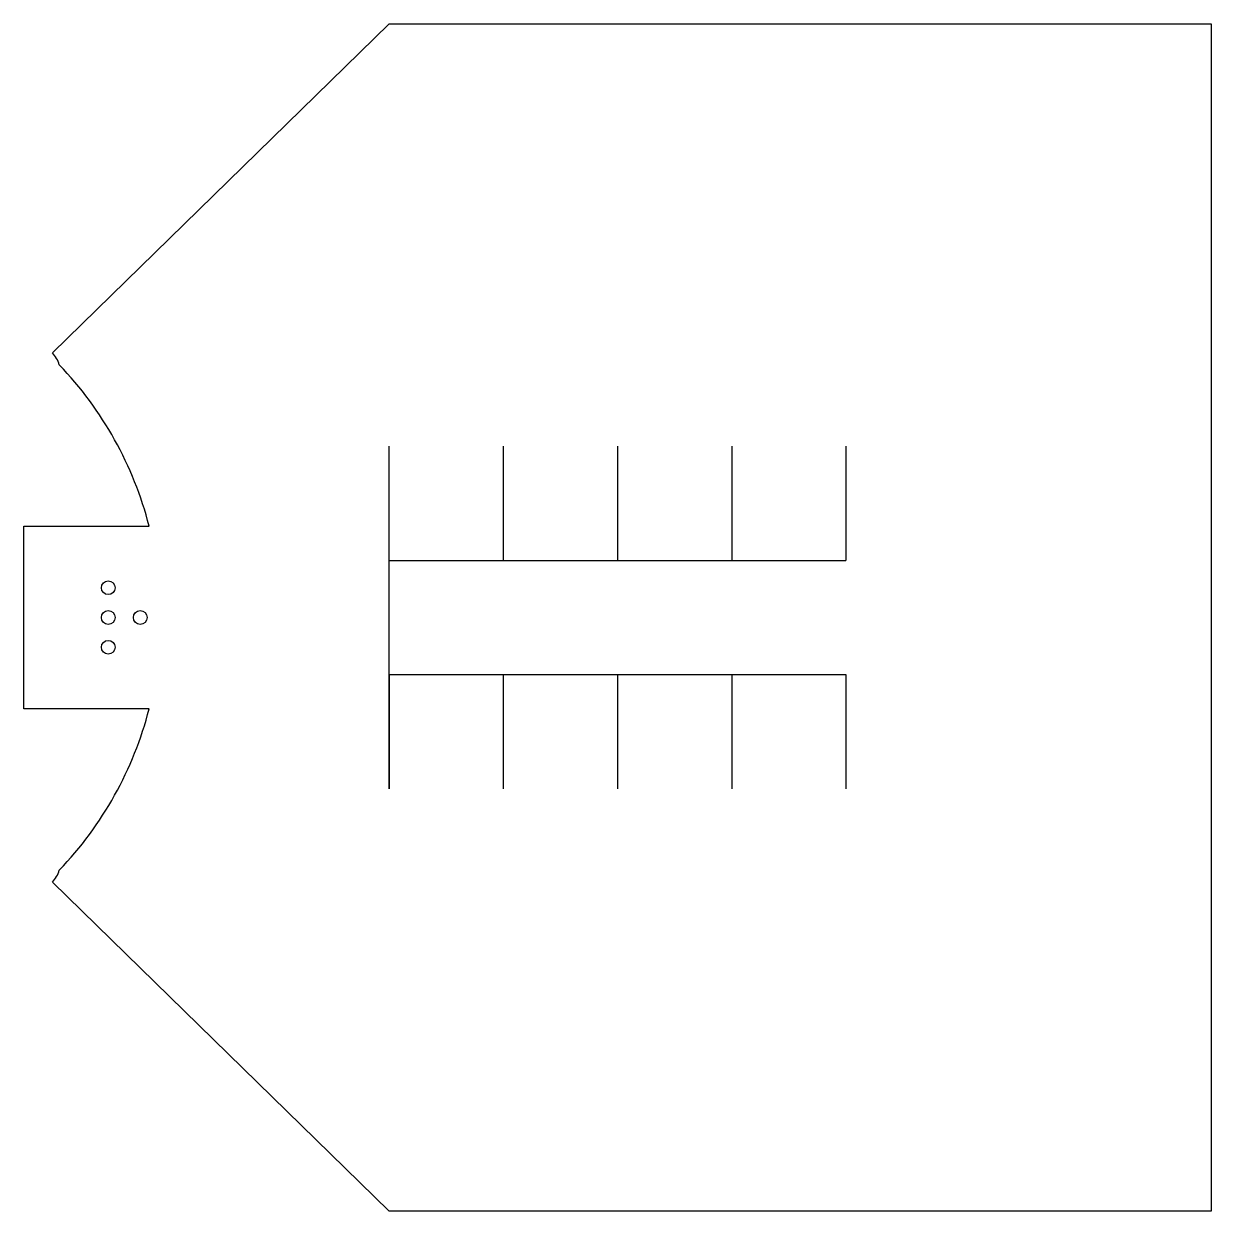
# Model space of a CAD drawing. Extents: x 50 to 310, y -130 to 130.
import ezdxf

# ---------------------------------------------------------------- set-up
doc = ezdxf.new("R2010")
doc.units = 0
doc.layers.get('0').update_dxf_attribs({"linetype": 'continuous'})

# ---------------------------------------------------------------- blocks, each defined once
blk = doc.blocks.new('SKETCH')
at = {"color": 7}
for p, q in [((130, 12.5), (130, 37.5)), ((230, 37.5), (230, 12.5)), ((130, -12.5), (130, 12.5)), ((130, 12.5), (230, 12.5)), ((130, -12.5), (130, -37.5)), ((56.28, -57.96), (130, -130))]:
    blk.add_line(p, q, dxfattribs=at)
for points in [[(56.26, 57.97), (130, 130), (310, 130), (310, -130), (130, -130), (56.28, -57.96)], [(155, 37.5), (155, 12.5)], [(180, 37.5), (180, 12.5)], [(205, 37.5), (205, 12.5)], [(130, -37.5), (130, -12.5), (230, -12.5), (230, -37.5)], [(155, -12.5), (155, -37.5)], [(180, -12.5), (180, -37.5)], [(205, -12.5), (205, -37.5)]]:
    blk.add_lwpolyline(points, dxfattribs=at)
blk.add_lwpolyline([(56.27, -57.96, 0.118756), (57.79, -55.32, 0.128419), (77.46, -20), (50, -20), (50, 20), (77.46, 20, 0.128419), (57.79, 55.32, 0.118756), (56.27, 57.96)], format="xyb", dxfattribs=at)
for centre in [(68.5, 6.5), (68.5, 0), (75.5, 0), (68.5, -6.5)]:
    blk.add_circle(centre, 1.5, dxfattribs=at)

msp = doc.modelspace()

# ---------------------------------------------------------------- block references
at = {"color": 7}
msp.add_blockref('SKETCH', (0, 0), dxfattribs=at)

doc.saveas('drawing.dxf')
